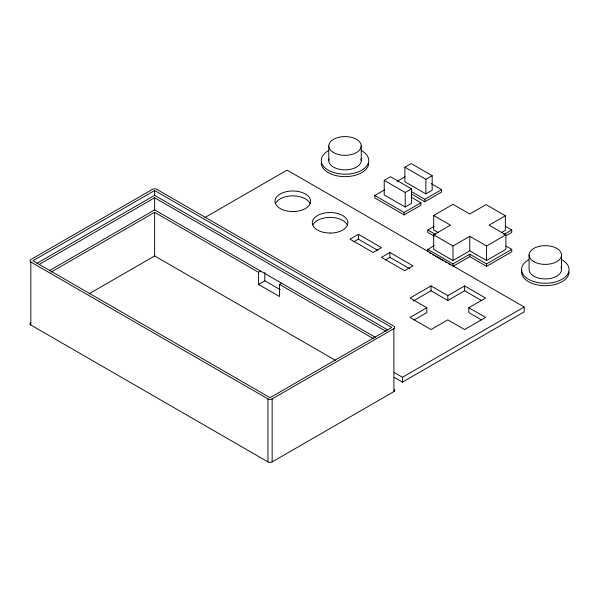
<?xml version="1.0" encoding="UTF-8"?>
<svg xmlns="http://www.w3.org/2000/svg" width="599" height="599" viewBox="0 0 599 599"><rect width="100%" height="100%" fill="white"/><g stroke="black" fill="none" stroke-linecap="round" stroke-linejoin="round"><path stroke-width="0.9" d="M154.632 190.512L32.915 260.79L270.059 397.699L391.776 327.428L154.632 190.512L154.632 195.364L387.725 329.937M36.951 263.305L154.632 195.364M39.549 264.226L154.632 197.782L385.958 331.337M49.275 270.733L154.632 209.897L375.438 337.379M51.027 272.141L154.632 212.323L258.513 272.298L260.61 271.085M204.843 217.572L287.063 170.101L524.2 307.01L524.2 311.854L402.483 382.132L394.389 377.46M89.071 293.795L154.632 255.945L335.687 360.471M404.887 167.203L411.184 163.572L432.171 175.687L432.171 190.227L425.874 193.859L404.887 181.744L404.887 167.203L425.874 179.318L432.171 175.687M384.221 180.366L390.518 176.735L411.506 188.85L411.506 203.39L405.209 207.022L384.221 194.907L384.221 180.366L405.209 192.481L411.506 188.85M397.047 181.422L405.036 176.81M411.423 197.281L420.947 202.784L420.947 205.202L404.16 214.899L374.779 197.932L374.779 195.514L384.371 189.973M258.513 272.298L258.513 284.413L264.81 280.781L280.145 289.631M358.412 234.314L350.018 239.158L373.102 252.486L381.496 247.642L358.412 234.314L358.412 239.158L377.512 250.187M411.326 191.515L424.826 199.31L441.613 189.621L441.613 192.039L424.826 201.736L411.326 193.941M258.513 284.413L279.501 296.527L279.501 284.413L281.597 283.2M374.779 195.514L404.16 212.473L420.947 202.784M353.829 241.801L358.412 239.158M438.483 232.764L433.683 230.001L433.683 215.46L452.986 204.311L469.781 214.008L486.044 204.611L505.354 215.76L505.354 230.301L501.483 232.532M434.2 236.111L427.806 232.419L427.806 230.001L434.103 226.362M389.889 252.486L381.496 257.338L404.58 270.666L412.973 265.814L389.889 252.486L389.889 257.338L409.791 268.824M385.314 259.981L389.889 257.338M505.354 215.76L489.084 225.149L505.87 234.845L505.87 249.386L486.568 260.528L469.781 250.839L452.986 260.528L433.683 249.386L433.683 234.845L450.47 225.149L433.683 215.46M427.806 251.805L427.806 249.386L434.2 245.687M433.683 234.845L452.986 245.987L469.781 236.298L486.568 245.987L505.87 234.845M452.986 263.919L469.781 254.231L486.568 263.919L511.748 249.386L511.748 251.805L486.568 266.345L469.781 256.649L452.986 266.345L452.986 263.919L427.806 249.386M503.752 234.613L511.748 230.001L511.748 232.419L506.155 235.654M481.589 319.971L468.8 312.581L468.8 307.736L485.587 298.047L464.599 285.925L447.812 295.621L431.025 285.925L410.038 298.047L426.825 307.736L426.825 312.581L414.036 319.971M413.265 301.027L431.025 290.777L447.812 300.466L464.599 290.777L481.551 300.563M426.825 307.736L410.038 317.433L431.025 329.547L447.812 319.851L464.599 329.547L485.587 317.433L468.8 307.736M30.819 262.003L267.955 398.912A2.965 1.715 0 0 0 272.156 398.912L393.872 328.634A2.965 1.715 0 0 0 393.872 326.215L156.736 189.306A2.965 1.715 0 0 0 152.535 189.306L30.819 259.577A2.965 1.715 0 0 0 30.819 262.003L30.819 325.002L267.955 461.911A2.965 1.715 0 0 0 272.156 461.911L393.872 391.641A2.965 1.715 0 0 0 394.344 389.575M394.389 372.608L402.483 377.28L524.2 307.01M505.451 226.362L511.748 230.001M431.295 183.661L441.613 189.621M506.155 246.152L511.748 249.386M427.806 230.001L435.802 234.613M429.378 252.718L430.958 253.624M432.53 254.53L434.103 255.444M435.675 256.35L443.545 260.894M445.117 261.8L446.697 262.714M448.269 263.62L450.628 264.983M279.501 284.413L373.716 338.809M561.533 255.024L561.533 269.565M529.082 255.024L529.082 269.565A16.225 9.367 0 0 0 547.426 278.849A16.225 9.367 0 0 0 560.978 267.139M486.568 245.987L486.568 260.528M486.568 263.919L486.568 266.345M469.781 236.298L469.781 250.839M469.781 254.231L469.781 256.649M464.599 285.925L464.599 290.777M452.986 245.987L452.986 260.528M447.812 295.621L447.812 300.466M431.025 285.925L431.025 290.777M425.874 179.318L425.874 193.859M424.826 199.31L424.826 201.736M405.209 192.481L405.209 207.022M404.16 212.473L404.16 214.899M402.483 377.28L402.483 382.132M393.872 328.634L393.872 391.641M361.234 145.954L361.234 160.495M328.784 145.954L328.784 160.495M272.156 398.912L272.156 461.911M267.955 398.912L267.955 461.911M264.81 272.388L264.81 280.781M154.632 197.782L154.632 209.897M154.632 212.323L154.632 255.945M30.819 325.002A2.965 1.715 0 0 1 30.347 322.936M368.752 162.913A23.743 13.71 0 0 1 345.009 176.623A23.743 13.71 0 0 1 321.266 162.913M361.796 150.798A23.743 13.71 0 0 1 361.796 170.183A23.743 13.71 0 0 1 328.222 170.183A23.743 13.71 0 0 1 328.222 150.798M360.987 158.862A16.225 9.367 0 0 1 345.009 169.861A16.225 9.367 0 0 1 329.031 158.862M569.05 271.983A23.743 13.71 0 0 1 543.757 285.663A23.743 13.71 0 0 1 521.766 270.194M562.094 259.869A23.743 13.71 0 0 1 562.094 279.254A23.743 13.71 0 0 1 528.52 279.254A23.743 13.71 0 0 1 528.52 259.869M312.88 224.992A17.805 10.28 0 0 1 330.079 217.37A17.805 10.28 0 0 1 347.278 224.992M275.592 203.458A17.805 10.28 0 0 1 292.791 195.843A17.805 10.28 0 0 1 309.99 203.458M292.791 211.559L288.179 211.207A17.805 10.28 0 0 1 277.367 206.415L275.592 203.937A17.805 10.28 0 0 1 289.699 191.148A17.805 10.28 0 0 1 310.529 200.38A17.805 10.28 0 0 1 292.791 211.559M330.079 233.086L325.474 232.734A17.805 10.28 0 0 1 312.88 225.464L312.274 222.806A17.805 10.28 0 0 1 330.079 212.525A17.805 10.28 0 0 1 347.884 222.806A17.805 10.28 0 0 1 330.079 233.086M333.538 152.573A16.225 9.367 0 0 0 360.68 148.38A16.225 9.367 0 0 0 340.809 136.901A16.225 9.367 0 0 0 333.538 152.573M533.836 261.643A16.225 9.367 0 0 0 560.978 257.45A16.225 9.367 0 0 0 541.107 245.972A16.225 9.367 0 0 0 533.836 261.643"/></g></svg>
